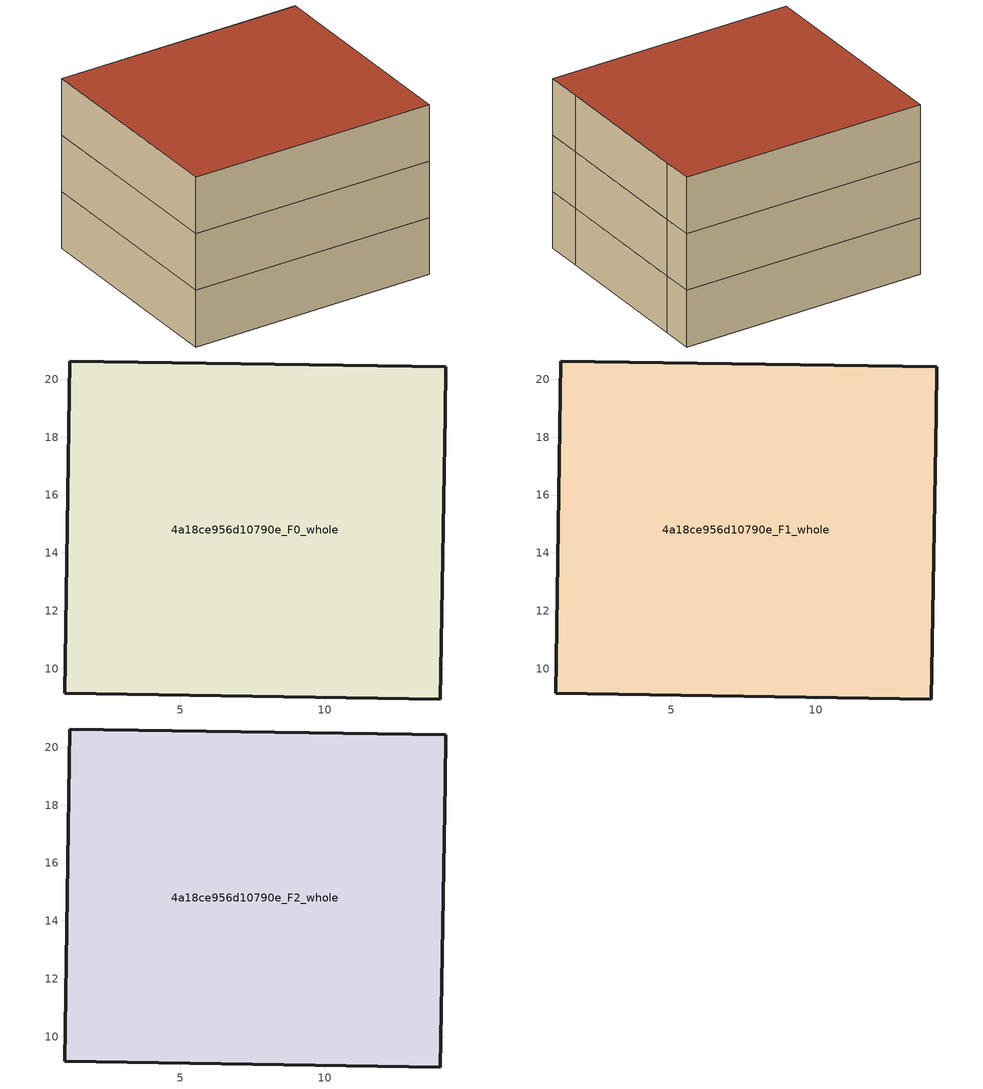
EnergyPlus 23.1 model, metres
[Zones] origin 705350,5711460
4a18ce956d10790e_F0_whole
 floor ground (EU_floor_Construction): 14.19,20.43 14.16,18.78 14.03,10.91 14,8.96 1.01,9.15 1.19,20.63 z0
 wall outside (EU_wall_Construction): 14.19,20.43 1.19,20.63 1.01,9.15 14,8.96 14.03,10.91 14.16,18.78 14.19,20.43 z0:3
4a18ce956d10790e_F1_whole
 floor to 4a18ce956d10790e_F0_whole (EU_floor_Construction): 14.19,20.43 14.16,18.78 14.03,10.91 14,8.96 1.01,9.15 1.19,20.63 z3
 wall outside (EU_wall_Construction): 14.19,20.43 1.19,20.63 1.01,9.15 14,8.96 14.03,10.91 14.16,18.78 14.19,20.43 z3:6
4a18ce956d10790e_F2_whole
 floor to 4a18ce956d10790e_F1_whole (EU_floor_Construction): 14.19,20.43 14.16,18.78 14.03,10.91 14,8.96 1.01,9.15 1.19,20.63 z6
 wall outside (EU_wall_Construction): 14.19,20.43 1.19,20.63 1.01,9.15 14,8.96 14.03,10.91 14.16,18.78 14.19,20.43 z6:9
 roof outside (EU_roof_Construction): 14,8.96 14.03,10.91 14.16,18.78 14.19,20.43 1.19,20.63 1.01,9.15 z9
[Building]
EU S2 Campaign: North Axis=0; Terrain=City; Solar Distribution=FullExterior
[Site:Location]
London: Latitude=51.5; Longitude=-0.5; Time Zone=0; Elevation=25
[SizingPeriod:WeatherFileDays]
AnnualSizingPeriod: Begin Month=1; Begin Day of Month=1; End Month=12; End Day of Month=31; Day of Week for Start Day=Monday; Use Weather File Daylight Saving Period=No; Use Weather File Rain and Snow Indicators=No
[MATERIAL]
EU_InternalMass_Material: Roughness=MediumRough; Thickness=0.1; Conductivity=1; Density=1800; Specific Heat=900; Thermal Absorptance=0.9; Solar Absorptance=0.7; Visible Absorptance=0.7
[MATERIAL:NOMASS] Roughness=MediumRough; Thermal Absorptance=0.9; Solar Absorptance=0.7; Visible Absorptance=0.7
Name | Thermal Resistance
EU_wall_NoMass | 1.04674
EU_roof_NoMass | 4.32442
EU_floor_NoMass | 2.04616
[CONSTRUCTION]
EU_wall_Construction: EU_wall_NoMass
EU_roof_Construction: EU_roof_NoMass
EU_floor_Construction: EU_floor_NoMass
EU_InternalMass_Construction: EU_InternalMass_Material
[ZONE] Type=1; Multiplier=1; Ceiling Height=autocalculate; Volume=447.464; Floor Area=autocalculate; Part of Total Floor Area=Yes
4a18ce956d10790e_F0_whole; 4a18ce956d10790e_F1_whole; 4a18ce956d10790e_F2_whole
[INTERNALMASS] Construction=EU_InternalMass_Construction; Surface Area=149.155
Name | Zone or ZoneList
4a18ce956d10790e_F0_whole_EU_InternalMass | 4a18ce956d10790e_F0_whole
4a18ce956d10790e_F1_whole_EU_InternalMass | 4a18ce956d10790e_F1_whole
4a18ce956d10790e_F2_whole_EU_InternalMass | 4a18ce956d10790e_F2_whole
[OTHEREQUIPMENT] Fuel Type=Electricity; Design Level Calculation Method=Watts/Area; Power per Zone Floor Area=1; Fraction Latent=0; Fraction Radiant=0; Fraction Lost=0; Carbon Dioxide Generation Rate=0; EndUse Subcategory=EU_Step8_InternalGains
Name | Zone or ZoneList or Space or SpaceList | Schedule
EU_Step8_InternalGain_4a18ce956d10790e_F0_whole_f000 | 4a18ce956d10790e_F0_whole | EU_Step8_GainSchedule_4a18ce956d10790e_F0_whole_f000
EU_Step8_InternalGain_4a18ce956d10790e_F1_whole_f000 | 4a18ce956d10790e_F1_whole | EU_Step8_GainSchedule_4a18ce956d10790e_F1_whole_f000
EU_Step8_InternalGain_4a18ce956d10790e_F2_whole_f000 | 4a18ce956d10790e_F2_whole | EU_Step8_GainSchedule_4a18ce956d10790e_F2_whole_f000
[ZONEVENTILATION:DESIGNFLOWRATE] Schedule=EU_AlwaysOn; Design Flow Rate Calculation Method=AirChanges/Hour; Air Changes per Hour=0.488719; Ventilation Type=Natural; Fan Pressure Rise=0; Fan Total Efficiency=1; Constant Term Coefficient=1; Temperature Term Coefficient=0; Velocity Term Coefficient=0; Velocity Squared Term Coefficient=0; Minimum Indoor Temperature=-100; Maximum Indoor Temperature=100; Delta Temperature=-100; Minimum Outdoor Temperature=-100; Maximum Outdoor Temperature=100; Maximum Wind Speed=40
Name | Zone or ZoneList or Space or SpaceList
EU_ConstantAir_4a18ce956d10790e_F0_whole | 4a18ce956d10790e_F0_whole
EU_ConstantAir_4a18ce956d10790e_F1_whole | 4a18ce956d10790e_F1_whole
EU_ConstantAir_4a18ce956d10790e_F2_whole | 4a18ce956d10790e_F2_whole
[HVACTEMPLATE:THERMOSTAT] Constant Heating Setpoint=20; Constant Cooling Setpoint=50
EU_HeatOnly_4a18ce956d10790e_F0_whole; EU_HeatOnly_4a18ce956d10790e_F1_whole; EU_HeatOnly_4a18ce956d10790e_F2_whole
[HVACTEMPLATE:ZONE:IDEALLOADSAIRSYSTEM] System Availability Schedule=EU_AlwaysOn; Maximum Heating Supply Air Temperature=50; Minimum Cooling Supply Air Temperature=13; Maximum Heating Supply Air Humidity Ratio=0.0156; Minimum Cooling Supply Air Humidity Ratio=0.0077; Heating Limit=NoLimit; Cooling Limit=NoLimit; Heating Availability Schedule=EU_AlwaysOn; Cooling Availability Schedule=EU_CoolingOff; Dehumidification Control Type=ConstantSensibleHeatRatio; Cooling Sensible Heat Ratio=0.7; Dehumidification Setpoint=60; Humidification Control Type=None; Humidification Setpoint=30; Outdoor Air Method=None; Outdoor Air Flow Rate per Person=0.00944; Outdoor Air Flow Rate per Zone Floor Area=0; Outdoor Air Flow Rate per Zone=0; Demand Controlled Ventilation Type=None; Outdoor Air Economizer Type=NoEconomizer; Heat Recovery Type=None; Sensible Heat Recovery Effectiveness=0.7; Latent Heat Recovery Effectiveness=0.65
Name | Template Thermostat
4a18ce956d10790e_F0_whole | EU_HeatOnly_4a18ce956d10790e_F0_whole
4a18ce956d10790e_F1_whole | EU_HeatOnly_4a18ce956d10790e_F1_whole
4a18ce956d10790e_F2_whole | EU_HeatOnly_4a18ce956d10790e_F2_whole
[SIZING:ZONE] Zone Cooling Design Supply Air Temperature Input Method=SupplyAirTemperature; Zone Cooling Design Supply Air Temperature=13; Zone Heating Design Supply Air Temperature Input Method=SupplyAirTemperature; Zone Heating Design Supply Air Temperature=50; Zone Cooling Design Supply Air Humidity Ratio=0.008; Zone Heating Design Supply Air Humidity Ratio=0.008; Cooling Design Air Flow Method=DesignDay; Cooling Design Air Flow Rate=0; Cooling Minimum Air Flow per Zone Floor Area=0.000762; Cooling Minimum Air Flow=0; Cooling Minimum Air Flow Fraction=0.2; Heating Design Air Flow Method=DesignDay; Heating Design Air Flow Rate=0; Heating Maximum Air Flow per Zone Floor Area=0.002032; Heating Maximum Air Flow=0.141576; Heating Maximum Air Flow Fraction=0.3; Account for Dedicated Outdoor Air System=No; Dedicated Outdoor Air System Control Strategy=NeutralSupplyAir; Dedicated Outdoor Air Low Setpoint Temperature for Design=autosize; Dedicated Outdoor Air High Setpoint Temperature for Design=autosize; Zone Load Sizing Method=Sensible Load Only No Latent Load; Zone Latent Cooling Design Supply Air Humidity Ratio Input Method=HumidityRatioDifference; Zone Cooling Design Supply Air Humidity Ratio Difference=0.005; Zone Latent Heating Design Supply Air Humidity Ratio Input Method=HumidityRatioDifference; Zone Humidification Design Supply Air Humidity Ratio Difference=0.005
4a18ce956d10790e_F0_whole; 4a18ce956d10790e_F1_whole; 4a18ce956d10790e_F2_whole
[SCHEDULE:CONSTANT]
Name | Hourly Value
EU_AlwaysOn | 1
EU_CoolingOff | 0
[SCHEDULE:FILE] Column Number=1; Rows to Skip at Top=0; Number of Hours of Data=8760; Column Separator=Comma; Interpolate to Timestep=No; Minutes per Item=60; Adjust Schedule for Daylight Savings=Yes
Name | File
EU_Step8_GainSchedule_4a18ce956d10790e_F0_whole_f000 | C:\Users\o_iseri\Desktop\OpenUBEM\openubem\outputs\eu_evidence\EU-11\GB-LDN-STDUNSTANS\idfs\4a18ce956d10790e\4a18ce956d10790e_F0_whole_f000_gain.csv
EU_Step8_GainSchedule_4a18ce956d10790e_F1_whole_f000 | C:\Users\o_iseri\Desktop\OpenUBEM\openubem\outputs\eu_evidence\EU-11\GB-LDN-STDUNSTANS\idfs\4a18ce956d10790e\4a18ce956d10790e_F1_whole_f000_gain.csv
EU_Step8_GainSchedule_4a18ce956d10790e_F2_whole_f000 | C:\Users\o_iseri\Desktop\OpenUBEM\openubem\outputs\eu_evidence\EU-11\GB-LDN-STDUNSTANS\idfs\4a18ce956d10790e\4a18ce956d10790e_F2_whole_f000_gain.csv
